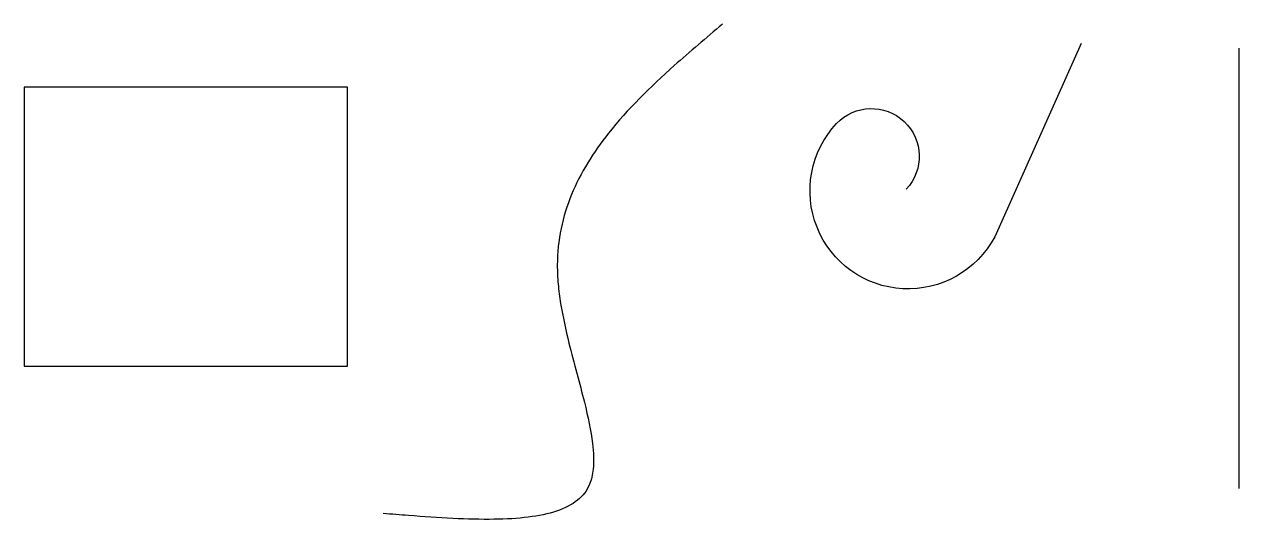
# Model space of a CAD drawing. Extents: x 88985 to 89472, y -5886 to -5687.
import ezdxf

# ---------------------------------------------------------------- set-up
doc = ezdxf.new("R2010")
doc.units = 0
doc.header["$MEASUREMENT"] = 0

msp = doc.modelspace()

# ---------------------------------------------------------------- linework, layer by layer
msp.add_line((89472.2, -5696.57), (89472.2, -5873.14))
at = {"color": 242, "true_color": 0xcd2027}
msp.add_lwpolyline([(89409.11, -5694.7), (89374.4, -5772.19, -1.142978), (89311.02, -5726.8, -1), (89338.94, -5753.06, -1)], format="xyb", dxfattribs=at)
at = {"color": 5}
msp.add_lwpolyline([(89115.01, -5712.17), (88985.38, -5712.17), (88985.38, -5824), (89115.01, -5824)], close=True, dxfattribs=at)
at = {"color": 3}
msp.add_open_spline([(89265.22, -5686.97), (89258.72, -5692.45), (89252.21, -5697.94), (89236.27, -5712.18), (89227.17, -5721.09), (89213.47, -5738.36), (89208.35, -5746.5), (89201.16, -5764.03), (89199.08, -5773.41), (89199.05, -5786.05), (89199.17, -5788.58), (89199.63, -5793.7), (89199.97, -5796.3), (89201.24, -5804.16), (89202.42, -5809.48), (89205.72, -5822.88), (89208.02, -5830.93), (89211.36, -5844.36), (89212.57, -5849.95), (89213.63, -5858.76), (89213.75, -5862.22), (89213.19, -5867.55), (89212.72, -5869.6), (89211.45, -5872.69), (89210.79, -5873.85), (89209.18, -5875.97), (89208.23, -5876.93), (89204.91, -5879.61), (89202.09, -5881.04), (89195.43, -5883.27), (89191.61, -5884.06), (89183.17, -5885.12), (89178.56, -5885.38), (89163.2, -5885.61), (89151.43, -5884.87), (89136.02, -5883.67), (89132.65, -5883.39), (89129.27, -5883.12)], degree=3, knots=[0, 0, 0, 0, 22.921918, 22.921918, 58.397741, 58.397741, 87.127029, 87.127029, 115.856317, 115.856317, 122.862317, 122.862317, 129.868317, 129.868317, 143.880317, 143.880317, 165.343872, 165.343872, 182.090646, 182.090646, 194.44465, 194.44465, 203.473352, 203.473352, 209.780775, 209.780775, 216.088197, 216.088197, 228.997066, 228.997066, 241.905935, 241.905935, 254.814804, 254.814804, 282.404073, 282.404073, 290.081685, 290.081685, 290.081685, 290.081685], dxfattribs=at)

doc.saveas('drawing.dxf')
